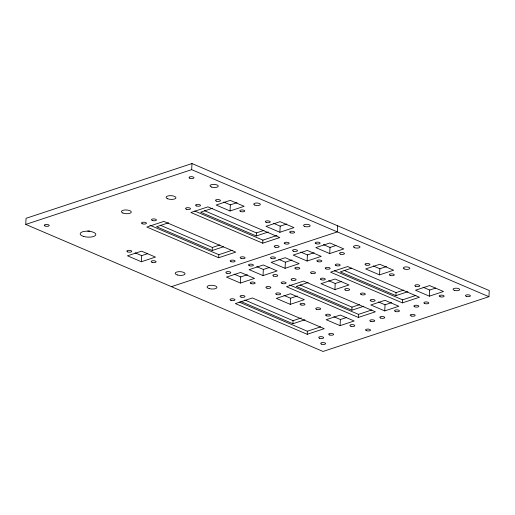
<?xml version="1.0" encoding="UTF-8"?>
<svg xmlns="http://www.w3.org/2000/svg" width="515" height="515" viewBox="0 0 515 515"><rect width="100%" height="100%" fill="white"/><g stroke="black" fill="none" stroke-linecap="round" stroke-linejoin="round"><path stroke-width="0.77" d="M25.75 224.418L26.059 218.302L191.979 163.545L489.25 290.582L488.941 296.698L323.021 351.455L25.75 224.418L191.67 169.654L488.941 296.698M141.368 261.749L155.466 257.094L141.561 251.153L127.456 255.807L141.368 261.749L141.677 255.64L147.612 253.676M191.67 169.654L191.979 163.545M168.572 222.77L156.56 226.735L212.193 250.509L212.347 247.458L219.853 244.979M218.675 257.738L235.716 252.118L163.86 221.405L146.82 227.031L218.675 257.738L218.83 254.68L232.162 250.284M230.044 210.976L244.149 206.322L230.237 200.374L216.139 205.028L230.044 210.976L230.353 204.861L237.035 202.659M240.408 283.05L254.507 278.396L240.602 272.448L226.497 277.102L240.408 283.05L240.717 276.935L247.393 274.733M212.644 208.227L200.631 212.193L256.258 235.967L256.412 232.909L263.925 230.43M262.74 243.196L279.78 237.57L207.925 206.863L190.885 212.489L262.74 243.196L262.895 240.138L276.973 235.49M263.03 275.583L277.128 270.929L263.223 264.98L249.118 269.635L263.03 275.583L263.339 269.467L269.274 267.51M279.883 232.271L293.981 227.617L280.076 221.675L265.972 226.33L279.883 232.271L280.192 226.162L286.868 223.954M285.059 268.309L299.164 263.654L285.259 257.712L271.154 262.367L285.059 268.309L285.374 262.199L292.05 259.991M290.241 304.346L304.346 299.691L290.434 293.75L276.336 298.404L290.241 304.346L290.55 298.236L297.232 296.028M240.936 301.513L292.906 323.723L293.061 320.671L301.32 317.942M307.095 261.034L321.199 256.38L307.288 250.438L293.19 255.092L307.095 261.034L307.404 254.925L314.086 252.723M307.217 334.293L324.257 328.673L252.395 297.966L235.361 303.586L307.217 334.293L307.371 331.242L320.703 326.838M329.716 253.573L343.82 248.919L329.909 242.971L315.811 247.625L329.716 253.573L330.025 247.458L335.967 245.501M337.634 225.789L337.325 231.898L171.405 286.662M334.898 289.61L349.003 284.95L335.091 279.008L320.993 283.662L334.898 289.61L335.207 283.495L341.142 281.538M340.08 325.641L354.178 320.987L340.273 315.045L326.169 319.699L340.08 325.641L340.389 319.532L346.325 317.575M308.228 282.458L296.215 286.424L351.848 310.197L352.002 307.14L359.515 304.661M358.337 317.427L375.377 311.8L303.515 281.093L286.475 286.713L358.337 317.427L358.492 314.369L371.824 309.966M379.555 274.868L393.653 270.214L379.748 264.272L365.644 268.927L379.555 274.868L379.864 268.759L386.546 266.551M384.737 310.906L398.835 306.251L384.93 300.309L370.826 304.964L384.737 310.906L385.046 304.796L391.722 302.588M351.545 268.161L340.286 271.875L395.919 295.649L396.074 292.597L403.58 290.119M402.402 302.878L419.442 297.258L347.586 266.545L330.546 272.171L402.402 302.878L402.556 299.827L415.895 295.423M429.388 296.164L443.492 291.509L429.581 285.568L415.483 290.222L429.388 296.164L429.697 290.054L435.639 288.097M212.193 250.509L223.452 246.794M256.258 235.967L268.27 232.001M292.906 323.723L304.919 319.757M351.848 310.197L363.86 306.232M395.919 295.649L407.931 291.683M223.768 202.047L230.353 204.861M273.6 223.343L280.192 226.162M323.439 244.644L330.025 247.458M373.278 265.94L379.864 268.759M423.111 287.241L429.697 290.054M204.442 210.699L256.412 232.909M344.097 270.381L396.074 292.597M300.818 252.112L307.404 254.925M194.709 210.996L262.895 240.138M334.364 270.684L402.556 299.827M278.782 259.38L285.374 262.199M328.622 280.681L335.207 283.495M378.454 301.977L385.046 304.796M160.377 225.248L212.347 247.458M300.033 284.93L352.002 307.14M256.747 266.654L263.339 269.467M149.91 225.229L218.83 254.68M289.565 284.911L358.492 314.369M234.125 274.122L240.717 276.935M283.965 295.417L290.55 298.236M333.804 316.719L340.389 319.532M135.091 252.82L141.677 255.64M244.754 300.02L293.061 320.671M239.179 302.099L307.371 331.242M89.784 231.023A7.847 2.968 2.9 0 1 87.737 230.984M440.138 296.743A2.478 0.933 2.9 0 0 444.11 296.305A2.478 0.933 2.9 0 0 440.724 295.159A2.478 0.933 2.9 0 0 440.138 296.743M415.554 286.25A2.478 0.933 2.9 0 0 419.706 286.018A2.478 0.933 2.9 0 0 416.693 284.731A2.478 0.933 2.9 0 0 415.554 286.25M454.526 290.409A3.302 1.249 2.9 0 0 459.67 289.688A3.302 1.249 2.9 0 0 454.938 288.265A3.302 1.249 2.9 0 0 454.526 290.409M466.41 296.402A2.478 0.933 2.9 0 0 470.388 295.964A2.478 0.933 2.9 0 0 467.002 294.818A2.478 0.933 2.9 0 0 466.41 296.402M404.191 268.933A3.302 1.249 2.9 0 0 409.721 268.624A3.302 1.249 2.9 0 0 405.711 266.912A3.302 1.249 2.9 0 0 404.191 268.933M390.177 275.396A2.478 0.933 2.9 0 0 394.245 275.062A2.478 0.933 2.9 0 0 391.04 273.845A2.478 0.933 2.9 0 0 390.177 275.396M365.959 265.045A2.478 0.933 2.9 0 0 369.931 264.607A2.478 0.933 2.9 0 0 366.551 263.461A2.478 0.933 2.9 0 0 365.959 265.045M354.681 247.754A3.302 1.249 2.9 0 0 359.972 247.168A3.302 1.249 2.9 0 0 355.466 245.642A3.302 1.249 2.9 0 0 354.681 247.754M340.46 254.146A2.478 0.933 2.9 0 0 344.438 253.708A2.478 0.933 2.9 0 0 341.052 252.562A2.478 0.933 2.9 0 0 340.46 254.146M315.998 243.698A2.478 0.933 2.9 0 0 320.072 243.363A2.478 0.933 2.9 0 0 316.867 242.147A2.478 0.933 2.9 0 0 315.998 243.698M304.674 226.4A3.302 1.249 2.9 0 0 310.101 225.95A3.302 1.249 2.9 0 0 305.826 224.328A3.302 1.249 2.9 0 0 304.674 226.4M290.756 232.889A2.478 0.933 2.9 0 0 294.619 232.349A2.478 0.933 2.9 0 0 291.065 231.286A2.478 0.933 2.9 0 0 290.756 232.889M266.287 222.448A2.478 0.933 2.9 0 0 270.259 222.01A2.478 0.933 2.9 0 0 266.879 220.864A2.478 0.933 2.9 0 0 266.287 222.448M240.666 211.504A2.478 0.933 2.9 0 0 244.734 211.169A2.478 0.933 2.9 0 0 241.529 209.953A2.478 0.933 2.9 0 0 240.666 211.504M216.326 201.101A2.478 0.933 2.9 0 0 220.394 200.766A2.478 0.933 2.9 0 0 217.195 199.55A2.478 0.933 2.9 0 0 216.326 201.101M254.68 205.034A3.302 1.249 2.9 0 0 260.217 204.732A3.302 1.249 2.9 0 0 256.2 203.013A3.302 1.249 2.9 0 0 254.68 205.034M211.614 187.061A4.133 1.558 2.9 0 0 218.238 186.327A4.133 1.558 2.9 0 0 212.598 184.422A4.133 1.558 2.9 0 0 211.614 187.061M189.758 178.184A2.478 0.933 2.9 0 0 193.91 177.952A2.478 0.933 2.9 0 0 190.898 176.671A2.478 0.933 2.9 0 0 189.758 178.184M196.382 205.929A2.478 0.933 2.9 0 0 200.451 205.594A2.478 0.933 2.9 0 0 197.245 204.378A2.478 0.933 2.9 0 0 196.382 205.929M186.276 209.18A2.478 0.933 2.9 0 0 190.428 208.948A2.478 0.933 2.9 0 0 187.415 207.667A2.478 0.933 2.9 0 0 186.276 209.18M167.723 198.796A4.957 1.873 2.9 0 0 175.86 198.127A4.957 1.873 2.9 0 0 169.454 195.694A4.957 1.873 2.9 0 0 167.723 198.796M152.44 220.523A2.478 0.933 2.9 0 0 156.412 220.079A2.478 0.933 2.9 0 0 153.026 218.939A2.478 0.933 2.9 0 0 152.44 220.523M142.449 223.819A2.478 0.933 2.9 0 0 146.421 223.381A2.478 0.933 2.9 0 0 143.041 222.235A2.478 0.933 2.9 0 0 142.449 223.819M122.84 212.998A4.957 1.873 2.9 0 0 131.138 212.541A4.957 1.873 2.9 0 0 125.119 209.966A4.957 1.873 2.9 0 0 122.84 212.998M83.597 236.424A7.847 2.968 2.9 0 0 95.816 234.711A7.847 2.968 2.9 0 0 84.576 231.338A7.847 2.968 2.9 0 0 83.597 236.424M44.992 225.963A2.478 0.933 2.9 0 0 49.144 225.737A2.478 0.933 2.9 0 0 46.131 224.45A2.478 0.933 2.9 0 0 44.992 225.963M177.353 274.965A4.957 1.873 2.9 0 0 185.072 273.883A4.957 1.873 2.9 0 0 177.978 271.753A4.957 1.873 2.9 0 0 177.353 274.965M152.112 262.328A2.478 0.933 2.9 0 0 156.084 261.884A2.478 0.933 2.9 0 0 152.704 260.745A2.478 0.933 2.9 0 0 152.112 262.328M127.649 251.88A2.478 0.933 2.9 0 0 131.718 251.545A2.478 0.933 2.9 0 0 128.512 250.329A2.478 0.933 2.9 0 0 127.649 251.88M241.11 297.116A2.478 0.933 2.9 0 0 244.966 296.576A2.478 0.933 2.9 0 0 241.419 295.513A2.478 0.933 2.9 0 0 241.11 297.116M230.99 300.374A2.478 0.933 2.9 0 0 234.962 299.936A2.478 0.933 2.9 0 0 231.576 298.79A2.478 0.933 2.9 0 0 230.99 300.374M209.225 288.587A4.957 1.873 2.9 0 0 216.944 287.505A4.957 1.873 2.9 0 0 209.85 285.374A4.957 1.873 2.9 0 0 209.225 288.587M321.521 344.136A2.478 0.933 2.9 0 0 325.589 343.801A2.478 0.933 2.9 0 0 322.39 342.584A2.478 0.933 2.9 0 0 321.521 344.136M319.654 338.265A2.478 0.933 2.9 0 0 323.626 337.827A2.478 0.933 2.9 0 0 320.24 336.681A2.478 0.933 2.9 0 0 319.654 338.265M329.774 335.007A2.478 0.933 2.9 0 0 333.63 334.467A2.478 0.933 2.9 0 0 330.083 333.405A2.478 0.933 2.9 0 0 329.774 335.007M366.268 330.604A2.478 0.933 2.9 0 0 370.42 330.379A2.478 0.933 2.9 0 0 367.407 329.091A2.478 0.933 2.9 0 0 366.268 330.604M350.953 326.259A2.478 0.933 2.9 0 0 354.816 325.718A2.478 0.933 2.9 0 0 351.269 324.656A2.478 0.933 2.9 0 0 350.953 326.259M326.484 315.817A2.478 0.933 2.9 0 0 330.456 315.38A2.478 0.933 2.9 0 0 327.077 314.234A2.478 0.933 2.9 0 0 326.484 315.817M411.298 316.004A2.478 0.933 2.9 0 0 415.154 315.463A2.478 0.933 2.9 0 0 411.607 314.395A2.478 0.933 2.9 0 0 411.298 316.004M395.61 311.524A2.478 0.933 2.9 0 0 399.473 310.983A2.478 0.933 2.9 0 0 395.919 309.914A2.478 0.933 2.9 0 0 395.61 311.524M371.019 301.037A2.478 0.933 2.9 0 0 375.087 300.702A2.478 0.933 2.9 0 0 371.882 299.479A2.478 0.933 2.9 0 0 371.019 301.037M414.71 306.805A2.478 0.933 2.9 0 0 418.785 306.47A2.478 0.933 2.9 0 0 415.579 305.247A2.478 0.933 2.9 0 0 414.71 306.805M424.585 303.457A2.478 0.933 2.9 0 0 428.731 303.232A2.478 0.933 2.9 0 0 425.725 301.945A2.478 0.933 2.9 0 0 424.585 303.457M336.038 265.618A2.478 0.933 2.9 0 0 340.112 265.283A2.478 0.933 2.9 0 0 336.907 264.06A2.478 0.933 2.9 0 0 336.038 265.618M325.931 268.862A2.478 0.933 2.9 0 0 330.083 268.637A2.478 0.933 2.9 0 0 327.07 267.349A2.478 0.933 2.9 0 0 325.931 268.862M311.369 273.317A2.478 0.933 2.9 0 0 315.438 272.982A2.478 0.933 2.9 0 0 312.238 271.766A2.478 0.933 2.9 0 0 311.369 273.317M295.938 268.927A2.478 0.933 2.9 0 0 299.794 268.386A2.478 0.933 2.9 0 0 296.247 267.317A2.478 0.933 2.9 0 0 295.938 268.927M317.839 261.614A2.478 0.933 2.9 0 0 321.817 261.176A2.478 0.933 2.9 0 0 318.431 260.03A2.478 0.933 2.9 0 0 317.839 261.614M293.634 251.256A2.478 0.933 2.9 0 0 297.49 250.715A2.478 0.933 2.9 0 0 293.943 249.646A2.478 0.933 2.9 0 0 293.634 251.256M271.225 258.388A2.478 0.933 2.9 0 0 275.377 258.163A2.478 0.933 2.9 0 0 272.364 256.876A2.478 0.933 2.9 0 0 271.225 258.388M275.177 247.161A2.478 0.933 2.9 0 0 279.156 246.724A2.478 0.933 2.9 0 0 275.77 245.578A2.478 0.933 2.9 0 0 275.177 247.161M284.924 243.775A2.478 0.933 2.9 0 0 289.076 243.544A2.478 0.933 2.9 0 0 286.063 242.256A2.478 0.933 2.9 0 0 284.924 243.775M291.857 280.115A2.478 0.933 2.9 0 0 296.003 279.883A2.478 0.933 2.9 0 0 292.99 278.596A2.478 0.933 2.9 0 0 291.857 280.115M282.239 283.546A2.478 0.933 2.9 0 0 286.095 283.005A2.478 0.933 2.9 0 0 282.548 281.937A2.478 0.933 2.9 0 0 282.239 283.546M266.97 288.143A2.478 0.933 2.9 0 0 270.832 287.602A2.478 0.933 2.9 0 0 267.279 286.54A2.478 0.933 2.9 0 0 266.97 288.143M251.03 283.578A2.478 0.933 2.9 0 0 255.099 283.244A2.478 0.933 2.9 0 0 251.893 282.027A2.478 0.933 2.9 0 0 251.03 283.578M273.652 276.111A2.478 0.933 2.9 0 0 277.72 275.776A2.478 0.933 2.9 0 0 274.514 274.559A2.478 0.933 2.9 0 0 273.652 276.111M226.948 273.265A2.478 0.933 2.9 0 0 230.804 272.725A2.478 0.933 2.9 0 0 227.257 271.656A2.478 0.933 2.9 0 0 226.948 273.265M230.99 261.665A2.478 0.933 2.9 0 0 235.059 261.33A2.478 0.933 2.9 0 0 231.853 260.114A2.478 0.933 2.9 0 0 230.99 261.665M241.232 258.453A2.478 0.933 2.9 0 0 245.089 257.912A2.478 0.933 2.9 0 0 241.541 256.85A2.478 0.933 2.9 0 0 241.232 258.453M316.674 309.399A2.478 0.933 2.9 0 0 320.645 308.961A2.478 0.933 2.9 0 0 317.266 307.816A2.478 0.933 2.9 0 0 316.674 309.399M301.12 304.964A2.478 0.933 2.9 0 0 304.977 304.423A2.478 0.933 2.9 0 0 301.43 303.354A2.478 0.933 2.9 0 0 301.12 304.964M276.652 294.522A2.478 0.933 2.9 0 0 280.624 294.084A2.478 0.933 2.9 0 0 277.237 292.938A2.478 0.933 2.9 0 0 276.652 294.522M361.33 294.664A2.478 0.933 2.9 0 0 365.302 294.22A2.478 0.933 2.9 0 0 361.923 293.08A2.478 0.933 2.9 0 0 361.33 294.664M345.52 290.138A2.478 0.933 2.9 0 0 349.588 289.803A2.478 0.933 2.9 0 0 346.383 288.587A2.478 0.933 2.9 0 0 345.52 290.138M321.064 279.69A2.478 0.933 2.9 0 0 325.21 279.458A2.478 0.933 2.9 0 0 322.203 278.171A2.478 0.933 2.9 0 0 321.064 279.69M370.903 321.431A2.478 0.933 2.9 0 0 374.759 320.89A2.478 0.933 2.9 0 0 371.212 319.828A2.478 0.933 2.9 0 0 370.903 321.431M380.637 318.051A2.478 0.933 2.9 0 0 384.705 317.716A2.478 0.933 2.9 0 0 381.499 316.5A2.478 0.933 2.9 0 0 380.637 318.051M249.434 265.753A2.478 0.933 2.9 0 0 253.406 265.315A2.478 0.933 2.9 0 0 250.026 264.176A2.478 0.933 2.9 0 0 249.434 265.753"/></g></svg>
